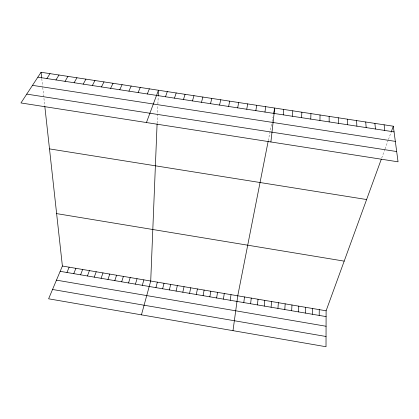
<?xml version="1.0" encoding="UTF-8"?>
<svg xmlns="http://www.w3.org/2000/svg" width="419" height="419" viewBox="0 0 419 419"><rect width="100%" height="100%" fill="white"/><g stroke="black" fill="none" stroke-linecap="round" stroke-linejoin="round"><path stroke-width="0.31" stroke-dasharray="2.1 1.57" d="M157.109 123.369L157.848 105.19M157.895 103.954L158.199 96.532M268.275 140.711L271.805 122.788M272.041 121.573L272.879 117.315M381.709 158.083L384.825 149.515M385.035 148.939L388.02 140.737M388.46 139.537L391.309 131.713M41.769 78.636L42.597 86.162M42.733 87.409L44.765 105.839"/><path stroke-width="0.63" d="M381.295 159.215L326.108 310.793L326.013 346.733L48.609 298.805L62.394 266.034L44.833 106.484M319.189 315.423L319.262 309.631M319.948 120.494L320.037 114.989M312.296 314.25L312.427 308.468M305.409 313.077L305.603 307.31M310.751 119.08L310.945 113.596M157.083 124.003L150.72 281.023L141.444 314.842M158.225 95.904L158.45 90.242L146.435 122.542M298.532 311.909L298.778 306.153M301.565 117.671L301.863 112.208M291.661 310.736L291.97 304.995M284.8 309.568L285.166 303.843M277.944 308.4L278.368 302.686M292.394 116.262L292.797 110.82M271.098 307.237L271.58 301.533M283.239 114.853L283.742 109.432M264.258 306.074L264.798 300.386M257.428 304.912L258.025 299.234M270.889 141.968L274.702 108.05L273.607 113.633M250.609 303.749L251.259 298.087M243.795 302.591L244.502 296.94M264.97 112.046L265.677 106.667M233.001 330.664L237.756 295.793L268.15 141.339M230.188 300.271L231.016 294.651M255.857 110.647L256.669 105.284M223.395 299.119L224.28 293.51M216.613 297.961L217.555 292.368M246.754 109.249L247.671 103.907M209.84 296.809L210.836 291.226M203.074 295.657L204.126 290.089M237.673 107.856L238.689 102.535M196.312 294.505L197.422 288.948M228.601 106.463L229.717 101.157M189.561 293.358L190.729 287.811M182.82 292.211L184.041 286.68M176.085 291.064L177.363 285.543M219.546 105.069L220.761 99.785M169.355 289.917L170.69 284.412M210.5 103.682L211.82 98.418M162.635 288.775L164.023 283.281M155.926 287.633L157.366 282.149M201.471 102.294L202.89 97.051M142.319 285.318L143.874 279.861M192.457 100.906L193.976 95.684M135.431 284.145L137.039 278.703M128.544 282.972L130.215 277.54M183.459 99.523L185.072 94.322M121.672 281.804L123.396 276.388M114.806 280.63L116.587 275.231M174.472 98.146L176.184 92.96M107.945 279.463L109.783 274.073M165.495 96.768L167.312 91.604M101.094 278.3L102.99 272.921M94.254 277.132L96.202 271.769M391.309 131.713L393.31 126.213L41.067 72.267L20.95 102.954L398.05 161.818L393.31 126.213M87.419 275.969L89.425 270.622M80.595 274.812L82.658 269.469M147.32 93.976L149.337 88.849M73.775 273.649L75.891 268.322M66.967 272.491L69.14 267.175M138.118 92.562L140.239 87.456M128.932 91.148L131.152 86.063M119.761 89.739L122.081 84.675M110.606 88.336L113.02 83.287M101.461 86.927L103.98 81.904M92.332 85.528L94.951 80.521M83.219 84.125L85.932 79.139M74.116 82.726L76.934 77.761M65.034 81.333L67.946 76.384M55.963 79.94L58.974 75.011M46.902 78.547L50.013 73.639M37.862 77.159L394.064 131.88M32.488 85.35L395.327 141.376M26.743 94.113L396.683 151.547M49.5 148.892L366.615 199.538M56.623 213.611L344.188 261.131M62.394 266.034L326.108 310.793M60.163 271.334L326.092 316.596M56.455 280.143L326.066 326.254M52.532 289.477L326.04 336.499M384.103 124.804L384.747 130.445M41.067 72.267L41.701 78.002M374.905 123.396L375.45 129.021M365.729 121.987L366.164 127.591M356.559 120.583L356.888 126.166M347.409 119.185L347.634 124.747M338.269 117.786L338.39 123.327M329.151 116.388L329.161 121.908"/></g></svg>
